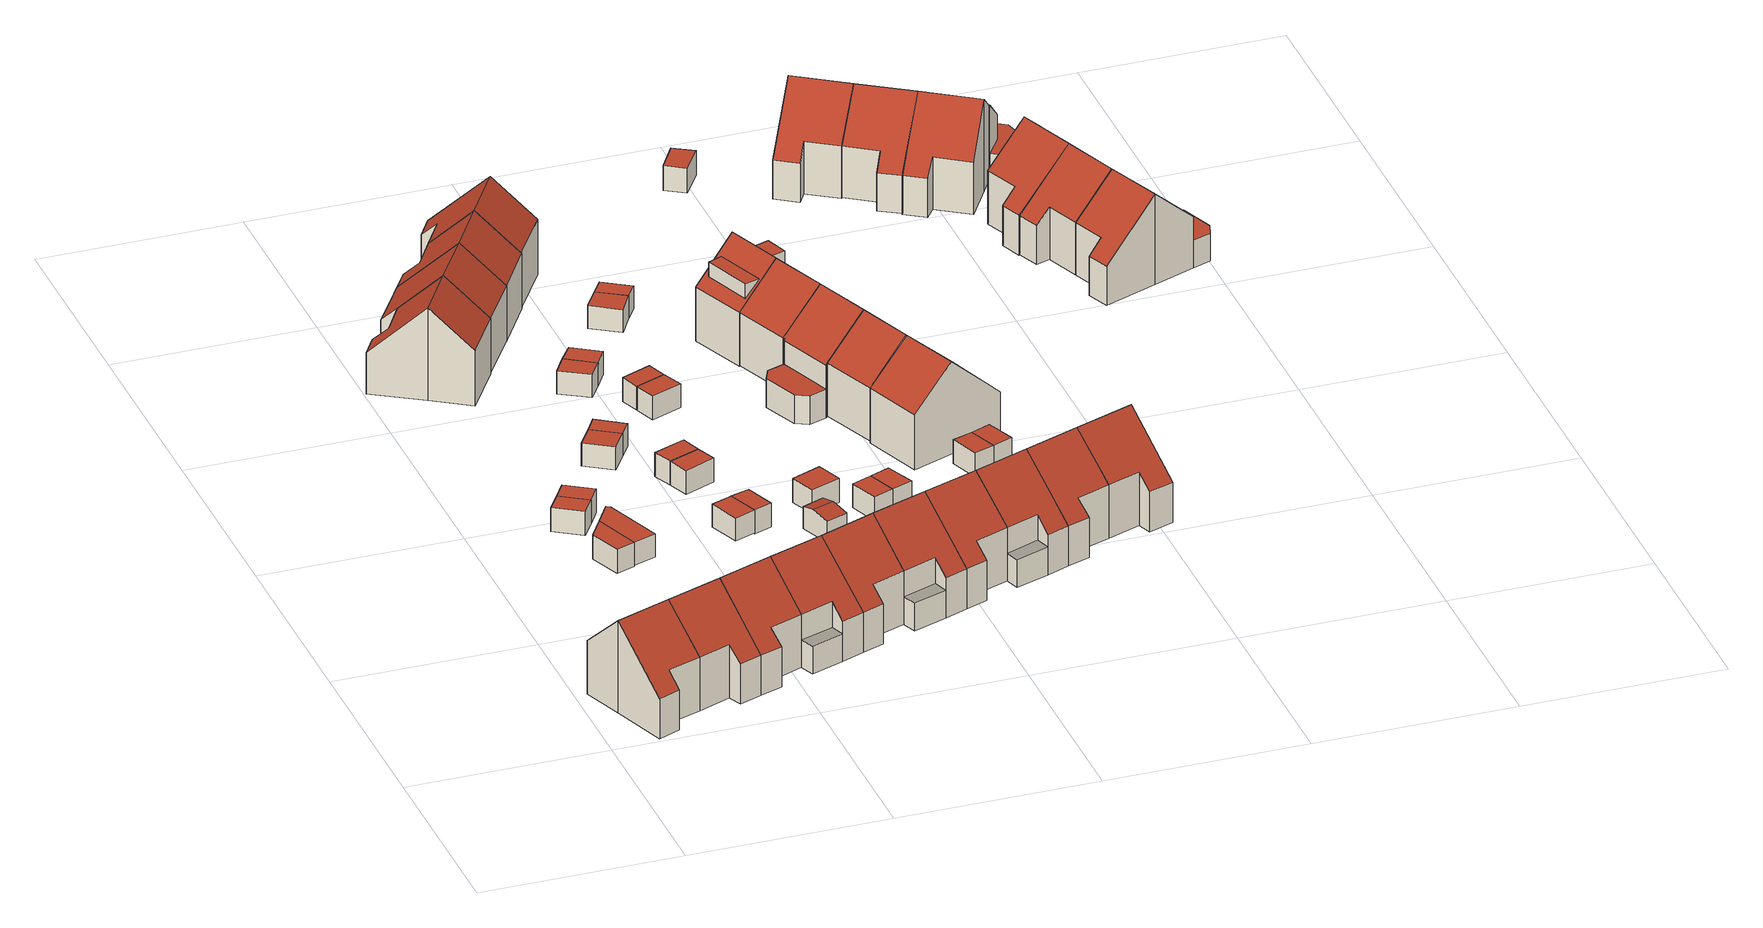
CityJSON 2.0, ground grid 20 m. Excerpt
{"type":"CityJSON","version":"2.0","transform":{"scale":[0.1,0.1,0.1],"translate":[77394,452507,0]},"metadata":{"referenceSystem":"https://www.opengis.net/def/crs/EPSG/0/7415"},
"CityObjects":{
"building1":{"type":"Building","attributes":{"Volume":413.78,"Dakoppervlakte":75.88,"Muuroppervlakte":211.27,"Vloeroppervlakte":55.66,"hoogte_Z_max_in_m_NAP":9.88,"GEB_DOEL":"woonfunctie","dateOfConstruction":"1986-01-01","measuredHeight":9.65},"geometry":[{"type":"Solid","lod":"2","boundaries":[[[[0,1,2,3,4,5,6,7]],[[8,9,10,11,12,13]],[[12,11,14,15]],[[6,5,13,12]],[[5,4,8,13]],[[9,8,4,3]],[[10,9,3,2]],[[11,10,2,1,0,14]],[[0,7,15,14]],[[15,7,6,12]]]],"semantics":{"surfaces":[{"type":"GroundSurface"},{"type":"RoofSurface"},{"type":"WallSurface"}],"values":[[0,1,1,2,2,2,2,2,2,2]]}}]},
"building2":{"type":"Building","attributes":{"Volume":420.7,"Dakoppervlakte":76.85,"Muuroppervlakte":212.93,"Vloeroppervlakte":56.37,"hoogte_Z_max_in_m_NAP":9.88,"GEB_DOEL":"woonfunctie","dateOfConstruction":"1986-01-01","measuredHeight":9.68},"geometry":[{"type":"Solid","lod":"2","boundaries":[[[[1,0,16,17,18,19,20,2]],[[21,22,11,10,23,24]],[[11,22,25,14]],[[17,16,25,22]],[[0,14,25,16]],[[1,2,10,11,14,0]],[[23,10,2,20]],[[20,19,24,23]],[[21,24,19,18]],[[21,18,17,22]]]],"semantics":{"surfaces":[{"type":"GroundSurface"},{"type":"RoofSurface"},{"type":"WallSurface"}],"values":[[0,1,1,2,2,2,2,2,2,2]]}}]},
"building3":{"type":"Building","attributes":{"Volume":467.97,"Dakoppervlakte":93.02,"Muuroppervlakte":226.87,"Vloeroppervlakte":72.14,"hoogte_Z_max_in_m_NAP":9.88,"GEB_DOEL":"woonfunctie","dateOfConstruction":"1986-01-01","measuredHeight":9.66},"geometry":[{"type":"Solid","lod":"2","boundaries":[[[[26,18,17,16,27,28,29,30,31,32,33,34,35,36]],[[22,21,37,38,39,40]],[[40,41,42,43,25,22]],[[44,45,46,47]],[[48,49,50,51]],[[41,40,34,33,44]],[[43,42,47,28,27]],[[25,43,27,16]],[[25,16,17,18,21,22]],[[26,36,38,37]],[[39,38,36,35]],[[39,35,34,40]],[[47,46,48,29,28]],[[33,32,49,45,44]],[[49,32,31,50]],[[31,30,51,50]],[[51,30,29,48]],[[48,46,45,49]],[[42,41,44,47]],[[37,21,18,26]]]],"semantics":{"surfaces":[{"type":"GroundSurface"},{"type":"RoofSurface"},{"type":"WallSurface"}],"values":[[0,1,1,1,1,2,2,2,2,2,2,2,2,2,2,2,2,2,2,2]]}}]},
"building4":{"type":"Building","attributes":{"Volume":21.63,"Dakoppervlakte":8.61,"Muuroppervlakte":32.82,"Vloeroppervlakte":8.61,"hoogte_Z_max_in_m_NAP":2.75,"GEB_DOEL":"onbekend","dateOfConstruction":"1986-01-01","measuredHeight":2.51},"geometry":[{"type":"Solid","lod":"2","boundaries":[[[[52,53,54,55]],[[56,57,58,59]],[[52,55,57,56]],[[55,54,58,57]],[[53,59,58,54]],[[59,53,52,56]]]],"semantics":{"surfaces":[{"type":"GroundSurface"},{"type":"RoofSurface"},{"type":"WallSurface"}],"values":[[0,1,2,2,2,2]]}}]},
"building5":{"type":"Building","attributes":{"Volume":17.6,"Dakoppervlakte":6.97,"Muuroppervlakte":27.11,"Vloeroppervlakte":6.97,"hoogte_Z_max_in_m_NAP":2.83,"GEB_DOEL":"onbekend","dateOfConstruction":"1986-01-01","measuredHeight":2.52},"geometry":[{"type":"Solid","lod":"2","boundaries":[[[[60,61,62,63]],[[64,65,66,67]],[[60,63,65,64]],[[63,62,66,65]],[[61,67,66,62]],[[61,60,64,67]]]],"semantics":{"surfaces":[{"type":"GroundSurface"},{"type":"RoofSurface"},{"type":"WallSurface"}],"values":[[0,1,2,2,2,2]]}}]},
"building6":{"type":"Building","attributes":{"Volume":16.48,"Dakoppervlakte":6.5,"Muuroppervlakte":26.44,"Vloeroppervlakte":6.5,"hoogte_Z_max_in_m_NAP":2.83,"GEB_DOEL":"onbekend","dateOfConstruction":"1986-01-01","measuredHeight":2.53},"geometry":[{"type":"Solid","lod":"2","boundaries":[[[[60,68,69,61]],[[67,70,71,64]],[[60,61,67,64]],[[61,69,70,67]],[[68,71,70,69]],[[68,60,64,71]]]],"semantics":{"surfaces":[{"type":"GroundSurface"},{"type":"RoofSurface"},{"type":"WallSurface"}],"values":[[0,1,2,2,2,2]]}}]},
"building7":{"type":"Building","attributes":{"Volume":34.98,"Dakoppervlakte":14.12,"Muuroppervlakte":41.63,"Vloeroppervlakte":14.12,"hoogte_Z_max_in_m_NAP":2.75,"GEB_DOEL":"onbekend","dateOfConstruction":"1986-01-01","measuredHeight":2.48},"geometry":[{"type":"Solid","lod":"2","boundaries":[[[[72,73,74,75,76]],[[56,59,77,78,79]],[[73,72,59,56]],[[72,76,77,59]],[[76,75,78,77]],[[74,79,78,75]],[[74,73,56,79]]]],"semantics":{"surfaces":[{"type":"GroundSurface"},{"type":"RoofSurface"},{"type":"WallSurface"}],"values":[[0,1,2,2,2,2,2]]}}]},
"building8":{"type":"Building","attributes":{"Volume":413.23,"Dakoppervlakte":74.46,"Muuroppervlakte":212.82,"Vloeroppervlakte":55.07,"hoogte_Z_max_in_m_NAP":9.89,"GEB_DOEL":"woonfunctie","dateOfConstruction":"1986-01-01","measuredHeight":9.65},"geometry":[{"type":"Solid","lod":"2","boundaries":[[[[80,81,82,83,84,85,86,87]],[[88,89,90,91,92,93]],[[94,88,93,95]],[[82,81,95,93]],[[81,80,94,95]],[[94,80,87,86,89,88]],[[86,85,90,89]],[[85,84,91,90]],[[91,84,83,92]],[[93,92,83,82]]]],"semantics":{"surfaces":[{"type":"GroundSurface"},{"type":"RoofSurface"},{"type":"WallSurface"}],"values":[[0,1,1,2,2,2,2,2,2,2]]}}]},
"building9":{"type":"Building","attributes":{"Volume":491.09,"Dakoppervlakte":93.92,"Muuroppervlakte":229.45,"Vloeroppervlakte":78.36,"hoogte_Z_max_in_m_NAP":9.88,"GEB_DOEL":"woonfunctie","dateOfConstruction":"1986-01-01","measuredHeight":9.72},"geometry":[{"type":"Solid","lod":"2","boundaries":[[[[96,35,34,33,32,31,97,98,99,100,101,102]],[[103,104,105,106]],[[39,107,108,109,110,40]],[[40,110,111,41]],[[112,45,44,113]],[[114,50,49,115]],[[35,106,39,40,34]],[[101,109,108,104,102]],[[113,111,110,109,101,100,99]],[[96,103,106,35]],[[103,96,102,104]],[[39,106,105,107]],[[104,108,107,105]],[[99,98,115,112,113]],[[32,33,44,45,49]],[[97,114,115,98]],[[114,97,31,50]],[[50,31,32,49]],[[112,115,49,45]],[[44,41,111,113]],[[34,40,41,44,33]]]],"semantics":{"surfaces":[{"type":"GroundSurface"},{"type":"OuterFloorSurface"},{"type":"RoofSurface"},{"type":"WallSurface"}],"values":[[0,1,2,2,2,2,3,3,3,3,3,3,3,3,3,3,3,3,3,3,3]]}}]},
"building10":{"type":"Building","attributes":{"Volume":19.85,"Dakoppervlakte":8.03,"Muuroppervlakte":28.24,"Vloeroppervlakte":8.03,"hoogte_Z_max_in_m_NAP":2.75,"GEB_DOEL":"onbekend","dateOfConstruction":"1986-01-01","measuredHeight":2.47},"geometry":[{"type":"Solid","lod":"2","boundaries":[[[[116,117,118,119]],[[120,121,122,123]],[[116,119,121,120]],[[119,118,122,121]],[[122,118,117,123]],[[117,116,120,123]]]],"semantics":{"surfaces":[{"type":"GroundSurface"},{"type":"RoofSurface"},{"type":"WallSurface"}],"values":[[0,1,2,2,2,2]]}}]},
"building11":{"type":"Building","attributes":{"Volume":441.68,"Dakoppervlakte":82.49,"Muuroppervlakte":207.13,"Vloeroppervlakte":60.98,"hoogte_Z_max_in_m_NAP":9.89,"GEB_DOEL":"woonfunctie","dateOfConstruction":"1986-01-01","measuredHeight":9.61},"geometry":[{"type":"Solid","lod":"2","boundaries":[[[[124,125,126,127,128,129,130,131]],[[132,133,88,94]],[[133,134,135,136,89,88]],[[130,129,134,133]],[[134,129,128,127,136,135]],[[125,124,94,88,89,126]],[[124,131,132,94]],[[133,132,131,130]],[[89,136,127,126]]]],"semantics":{"surfaces":[{"type":"GroundSurface"},{"type":"RoofSurface"},{"type":"WallSurface"}],"values":[[0,1,1,2,2,2,2,2,2]]}}]},
"building12":{"type":"Building","attributes":{"Volume":429.21,"Dakoppervlakte":78.31,"Muuroppervlakte":232.28,"Vloeroppervlakte":57.57,"hoogte_Z_max_in_m_NAP":9.88,"GEB_DOEL":"woonfunctie","dateOfConstruction":"1986-01-01","measuredHeight":9.7},"geometry":[{"type":"Solid","lod":"2","boundaries":[[[[137,138,139,140,141,142,143,144,145,101,100,99,98,97]],[[110,109,146,147,148,149]],[[110,149,150,151,152,111]],[[153,154,112,113]],[[114,115,155,156]],[[142,141,150,149]],[[141,140,151,150]],[[152,151,140,139,153]],[[101,109,110,111,113,99,100]],[[146,145,144,147]],[[148,147,144,143]],[[148,143,142,149]],[[154,153,139,138,155]],[[113,112,115,98,99]],[[156,137,97,114]],[[98,115,114,97]],[[138,137,156,155]],[[154,155,115,112]],[[153,113,111,152]],[[101,145,146,109]]]],"semantics":{"surfaces":[{"type":"GroundSurface"},{"type":"RoofSurface"},{"type":"WallSurface"}],"values":[[0,1,1,1,1,2,2,2,2,2,2,2,2,2,2,2,2,2,2,2]]}}]},
"building13":{"type":"Building","attributes":{"Volume":14.31,"Dakoppervlakte":5.78,"Muuroppervlakte":24.79,"Vloeroppervlakte":5.78,"hoogte_Z_max_in_m_NAP":2.75,"GEB_DOEL":"onbekend","dateOfConstruction":"1986-01-01","measuredHeight":2.47},"geometry":[{"type":"Solid","lod":"2","boundaries":[[[[116,157,158,117]],[[120,123,159,160]],[[116,117,123,120]],[[117,158,159,123]],[[159,158,157,160]],[[157,116,120,160]]]],"semantics":{"surfaces":[{"type":"GroundSurface"},{"type":"RoofSurface"},{"type":"WallSurface"}],"values":[[0,1,2,2,2,2]]}}]},
"building14":{"type":"Building","attributes":{"Volume":18.39,"Dakoppervlakte":7.37,"Muuroppervlakte":27.63,"Vloeroppervlakte":7.37,"hoogte_Z_max_in_m_NAP":2.75,"GEB_DOEL":"onbekend","dateOfConstruction":"1986-01-01","measuredHeight":2.5},"geometry":[{"type":"Solid","lod":"2","boundaries":[[[[161,162,163,164,165]],[[166,167,168,169,170]],[[168,167,166,164,163,162]],[[162,161,169,168]],[[165,170,169,161]],[[165,164,166,170]]]],"semantics":{"surfaces":[{"type":"GroundSurface"},{"type":"RoofSurface"},{"type":"WallSurface"}],"values":[[0,1,2,2,2,2]]}}]},
"building15":{"type":"Building","attributes":{"Volume":17.69,"Dakoppervlakte":7.07,"Muuroppervlakte":27.38,"Vloeroppervlakte":7.07,"hoogte_Z_max_in_m_NAP":2.75,"GEB_DOEL":"onbekend","dateOfConstruction":"1986-01-01","measuredHeight":2.5},"geometry":[{"type":"Solid","lod":"2","boundaries":[[[[171,172,173,174]],[[175,176,177,178]],[[173,172,178,177]],[[171,175,178,172]],[[174,176,175,171]],[[174,173,177,176]]]],"semantics":{"surfaces":[{"type":"GroundSurface"},{"type":"RoofSurface"},{"type":"WallSurface"}],"values":[[0,1,2,2,2,2]]}}]},
"building16":{"type":"Building","attributes":{"Volume":19.22,"Dakoppervlakte":7.44,"Muuroppervlakte":28.83,"Vloeroppervlakte":7.44,"hoogte_Z_max_in_m_NAP":2.75,"GEB_DOEL":"onbekend","dateOfConstruction":"1986-01-01","measuredHeight":2.58},"geometry":[{"type":"Solid","lod":"2","boundaries":[[[[173,172,179,180]],[[177,181,182,178]],[[173,180,181,177]],[[180,179,182,181]],[[172,178,182,179]],[[172,173,177,178]]]],"semantics":{"surfaces":[{"type":"GroundSurface"},{"type":"RoofSurface"},{"type":"WallSurface"}],"values":[[0,1,2,2,2,2]]}}]},
"building17":{"type":"Building","attributes":{"Volume":16.32,"Dakoppervlakte":6.47,"Muuroppervlakte":26.5,"Vloeroppervlakte":6.47,"hoogte_Z_max_in_m_NAP":2.75,"GEB_DOEL":"onbekend","dateOfConstruction":"1986-01-01","measuredHeight":2.52},"geometry":[{"type":"Solid","lod":"2","boundaries":[[[[183,184,185,186]],[[166,170,187,188]],[[166,183,186,170]],[[186,185,187,170]],[[184,188,187,185]],[[183,166,188,184]]]],"semantics":{"surfaces":[{"type":"GroundSurface"},{"type":"RoofSurface"},{"type":"WallSurface"}],"values":[[0,1,2,2,2,2]]}}]},
"building18":{"type":"Building","attributes":{"Volume":418.13,"Dakoppervlakte":75.11,"Muuroppervlakte":214.02,"Vloeroppervlakte":55.56,"hoogte_Z_max_in_m_NAP":9.89,"GEB_DOEL":"woonfunctie","dateOfConstruction":"1986-01-01","measuredHeight":9.67},"geometry":[{"type":"Solid","lod":"2","boundaries":[[[[189,190,191,192,193,194,195,196,197]],[[198,199,200,201,134,133]],[[202,198,133,132,203]],[[197,196,132,133]],[[202,203,132,196,195,194]],[[202,194,193,192,199,198]],[[192,191,200,199]],[[190,201,200,191]],[[190,189,134,201]],[[133,134,189,197]]]],"semantics":{"surfaces":[{"type":"GroundSurface"},{"type":"RoofSurface"},{"type":"WallSurface"}],"values":[[0,1,1,2,2,2,2,2,2,2]]}}]},
"building19":{"type":"Building","attributes":{"Volume":17.41,"Dakoppervlakte":7.08,"Muuroppervlakte":26.69,"Vloeroppervlakte":7.08,"hoogte_Z_max_in_m_NAP":2.75,"GEB_DOEL":"onbekend","dateOfConstruction":"1986-01-01","measuredHeight":2.46},"geometry":[{"type":"Solid","lod":"2","boundaries":[[[[204,205,206,207,208]],[[209,210,211,212,213]],[[206,205,209,213]],[[205,204,210,209]],[[210,204,208,207,212,211]],[[207,206,213,212]]]],"semantics":{"surfaces":[{"type":"GroundSurface"},{"type":"RoofSurface"},{"type":"WallSurface"}],"values":[[0,1,2,2,2,2]]}}]},
"building20":{"type":"Building","attributes":{"Volume":16.7,"Dakoppervlakte":6.83,"Muuroppervlakte":26.12,"Vloeroppervlakte":6.83,"hoogte_Z_max_in_m_NAP":2.75,"GEB_DOEL":"onbekend","dateOfConstruction":"1986-01-01","measuredHeight":2.44},"geometry":[{"type":"Solid","lod":"2","boundaries":[[[[206,214,215,207]],[[212,216,217,213]],[[206,207,212,213]],[[216,212,207,215]],[[214,217,216,215]],[[214,206,213,217]]]],"semantics":{"surfaces":[{"type":"GroundSurface"},{"type":"RoofSurface"},{"type":"WallSurface"}],"values":[[0,1,2,2,2,2]]}}]},
"building21":{"type":"Building","attributes":{"Volume":441.03,"Dakoppervlakte":77.74,"Muuroppervlakte":213.2,"Vloeroppervlakte":62.5,"hoogte_Z_max_in_m_NAP":9.88,"GEB_DOEL":"woonfunctie","dateOfConstruction":"1986-01-01","measuredHeight":9.66},"geometry":[{"type":"Solid","lod":"2","boundaries":[[[[218,143,142,141,219,220,221,222]],[[148,223,224,225,226,149]],[[149,226,227,150]],[[228,229,230,231]],[[148,149,142,143,230]],[[222,221,225,224,228]],[[227,226,225,221,220,219]],[[219,141,150,227]],[[150,141,142,149]],[[143,218,231,230]],[[228,231,218,222]],[[229,223,148,230]],[[228,224,223,229]]]],"semantics":{"surfaces":[{"type":"GroundSurface"},{"type":"RoofSurface"},{"type":"OuterFloorSurface"},{"type":"WallSurface"}],"values":[[0,1,1,2,3,3,3,3,3,3,3,3,3]]}}]},
"building22":{"type":"Building","attributes":{"Volume":19.03,"Dakoppervlakte":8.09,"Muuroppervlakte":26.63,"Vloeroppervlakte":7.87,"hoogte_Z_max_in_m_NAP":2.92,"GEB_DOEL":"onbekend","dateOfConstruction":"1986-01-01","measuredHeight":2.62},"geometry":[{"type":"Solid","lod":"2","boundaries":[[[[232,233,234,235,236,237,238]],[[239,240,241,242,243]],[[244,245,243,242]],[[237,236,245,244]],[[241,240,239,234,233,232]],[[241,232,238,242]],[[243,245,236,235,234,239]],[[238,237,244,242]]]],"semantics":{"surfaces":[{"type":"GroundSurface"},{"type":"RoofSurface"},{"type":"WallSurface"}],"values":[[0,1,1,2,2,2,2,2]]}}]},
"building23":{"type":"Building","attributes":{"Volume":17.03,"Dakoppervlakte":6.64,"Muuroppervlakte":27.14,"Vloeroppervlakte":6.64,"hoogte_Z_max_in_m_NAP":2.75,"GEB_DOEL":"onbekend","dateOfConstruction":"1986-01-01","measuredHeight":2.56},"geometry":[{"type":"Solid","lod":"2","boundaries":[[[[246,247,248,249]],[[250,251,252,253]],[[246,253,252,247]],[[253,246,249,250]],[[250,249,248,251]],[[248,247,252,251]]]],"semantics":{"surfaces":[{"type":"GroundSurface"},{"type":"RoofSurface"},{"type":"WallSurface"}],"values":[[0,1,2,2,2,2]]}}]},
"building24":{"type":"Building","attributes":{"Volume":18.94,"Dakoppervlakte":7.44,"Muuroppervlakte":28.25,"Vloeroppervlakte":7.44,"hoogte_Z_max_in_m_NAP":2.75,"GEB_DOEL":"onbekend","dateOfConstruction":"1986-01-01","measuredHeight":2.55},"geometry":[{"type":"Solid","lod":"2","boundaries":[[[[254,255,247,246]],[[256,253,252,257]],[[247,255,257,252]],[[255,254,256,257]],[[256,254,246,253]],[[246,247,252,253]]]],"semantics":{"surfaces":[{"type":"GroundSurface"},{"type":"RoofSurface"},{"type":"WallSurface"}],"values":[[0,1,2,2,2,2]]}}]},
"building25":{"type":"Building","attributes":{"Volume":436.83,"Dakoppervlakte":78.7,"Muuroppervlakte":216.27,"Vloeroppervlakte":58.2,"hoogte_Z_max_in_m_NAP":9.89,"GEB_DOEL":"woonfunctie","dateOfConstruction":"1986-01-01","measuredHeight":9.66},"geometry":[{"type":"Solid","lod":"2","boundaries":[[[[193,192,258,259,260,261,262,263,194]],[[264,265,198,202,266]],[[267,199,198,265,268,269]],[[260,268,265,261]],[[260,259,269,268]],[[269,259,258,267]],[[258,192,199,267]],[[193,194,202,198,199,192]],[[262,264,266,202,194,263]],[[265,264,262,261]]]],"semantics":{"surfaces":[{"type":"GroundSurface"},{"type":"RoofSurface"},{"type":"WallSurface"}],"values":[[0,1,1,2,2,2,2,2,2,2]]}}]},
"building26":{"type":"Building","attributes":{"Volume":22.09,"Dakoppervlakte":8.85,"Muuroppervlakte":29.8,"Vloeroppervlakte":8.85,"hoogte_Z_max_in_m_NAP":2.75,"GEB_DOEL":"onbekend","dateOfConstruction":"1986-01-01","measuredHeight":2.5},"geometry":[{"type":"Solid","lod":"2","boundaries":[[[[270,271,272,273]],[[274,275,276,277]],[[275,274,273,272]],[[272,271,276,275]],[[277,276,271,270]],[[270,273,274,277]]]],"semantics":{"surfaces":[{"type":"GroundSurface"},{"type":"RoofSurface"},{"type":"WallSurface"}],"values":[[0,1,2,2,2,2]]}}]},
"building27":{"type":"Building","attributes":{"Volume":468.9,"Dakoppervlakte":93.84,"Muuroppervlakte":228.55,"Vloeroppervlakte":73.22,"hoogte_Z_max_in_m_NAP":9.88,"GEB_DOEL":"woonfunctie","dateOfConstruction":"1986-01-01","measuredHeight":9.65},"geometry":[{"type":"Solid","lod":"2","boundaries":[[[[278,279,280,281,282,283,221,220,219,284,285]],[[226,225,286,287,288,289]],[[290,227,226,289,291]],[[292,293,294,295]],[[291,289,280,279,294]],[[286,225,221,283]],[[286,283,282,287]],[[287,282,281,288]],[[288,281,280,289]],[[284,293,292,285]],[[294,279,278,295]],[[292,295,278,285]],[[294,293,290,291]],[[225,226,227,290,293,284,219,220,221]]]],"semantics":{"surfaces":[{"type":"GroundSurface"},{"type":"RoofSurface"},{"type":"WallSurface"}],"values":[[0,1,1,1,2,2,2,2,2,2,2,2,2,2]]}}]},
"building28":{"type":"Building","attributes":{"Volume":17.1,"Dakoppervlakte":6.69,"Muuroppervlakte":26.94,"Vloeroppervlakte":6.69,"hoogte_Z_max_in_m_NAP":2.75,"GEB_DOEL":"onbekend","dateOfConstruction":"1986-01-01","measuredHeight":2.56},"geometry":[{"type":"Solid","lod":"2","boundaries":[[[[296,297,298,299]],[[300,301,302,303]],[[297,302,301,298]],[[297,296,303,302]],[[299,300,303,296]],[[298,301,300,299]]]],"semantics":{"surfaces":[{"type":"GroundSurface"},{"type":"RoofSurface"},{"type":"WallSurface"}],"values":[[0,1,2,2,2,2]]}}]},
"building29":{"type":"Building","attributes":{"Volume":20.35,"Dakoppervlakte":8.19,"Muuroppervlakte":28.64,"Vloeroppervlakte":8.19,"hoogte_Z_max_in_m_NAP":2.75,"GEB_DOEL":"onbekend","dateOfConstruction":"1986-01-01","measuredHeight":2.49},"geometry":[{"type":"Solid","lod":"2","boundaries":[[[[304,305,306,307]],[[308,309,310,311]],[[306,305,309,308]],[[305,304,310,309]],[[310,304,307,311]],[[307,306,308,311]]]],"semantics":{"surfaces":[{"type":"GroundSurface"},{"type":"RoofSurface"},{"type":"WallSurface"}],"values":[[0,1,2,2,2,2]]}}]},
"building30":{"type":"Building","attributes":{"Volume":14.08,"Dakoppervlakte":5.66,"Muuroppervlakte":24.76,"Vloeroppervlakte":5.66,"hoogte_Z_max_in_m_NAP":2.75,"GEB_DOEL":"onbekend","dateOfConstruction":"1986-01-01","measuredHeight":2.49},"geometry":[{"type":"Solid","lod":"2","boundaries":[[[[306,312,313,307]],[[308,311,314,315]],[[307,311,308,306]],[[307,313,314,311]],[[312,315,314,313]],[[312,306,308,315]]]],"semantics":{"surfaces":[{"type":"GroundSurface"},{"type":"RoofSurface"},{"type":"WallSurface"}],"values":[[0,1,2,2,2,2]]}}]},
"building31":{"type":"Building","attributes":{"Volume":17.28,"Dakoppervlakte":6.8,"Muuroppervlakte":26.95,"Vloeroppervlakte":6.8,"hoogte_Z_max_in_m_NAP":2.75,"GEB_DOEL":"onbekend","dateOfConstruction":"1986-01-01","measuredHeight":2.54},"geometry":[{"type":"Solid","lod":"2","boundaries":[[[[316,299,298,317]],[[318,319,301,300]],[[298,299,300,301]],[[299,316,318,300]],[[317,319,318,316]],[[298,301,319,317]]]],"semantics":{"surfaces":[{"type":"GroundSurface"},{"type":"RoofSurface"},{"type":"WallSurface"}],"values":[[0,1,2,2,2,2]]}}]},
"building32":{"type":"Building","attributes":{"Volume":491.64,"Dakoppervlakte":94.78,"Muuroppervlakte":230.63,"Vloeroppervlakte":79.52,"hoogte_Z_max_in_m_NAP":9.88,"GEB_DOEL":"woonfunctie","dateOfConstruction":"1986-01-01","measuredHeight":9.68},"geometry":[{"type":"Solid","lod":"2","boundaries":[[[[320,321,322,281,280,279,278,323,324,325,326]],[[327,328,329,330]],[[288,331,332,333,334,289]],[[291,289,334,335,336]],[[337,338,295,294]],[[281,327,288,289,280]],[[321,320,333,332,329]],[[325,324,337,336,335]],[[280,289,291,294,279]],[[281,322,328,327]],[[322,321,329,328]],[[288,327,330,331]],[[329,332,331,330]],[[278,279,294,295]],[[337,324,323,338]],[[295,338,323,278]],[[337,294,291,336]],[[335,334,333,320,326,325]]]],"semantics":{"surfaces":[{"type":"GroundSurface"},{"type":"OuterFloorSurface"},{"type":"RoofSurface"},{"type":"WallSurface"}],"values":[[0,1,2,2,2,3,3,3,3,3,3,3,3,3,3,3,3,3]]}}]},
"building33":{"type":"Building","attributes":{"Volume":470.81,"Dakoppervlakte":93.94,"Muuroppervlakte":225.09,"Vloeroppervlakte":73.3,"hoogte_Z_max_in_m_NAP":9.8,"GEB_DOEL":"woonfunctie","dateOfConstruction":"1986-01-01","measuredHeight":9.57},"geometry":[{"type":"Solid","lod":"2","boundaries":[[[[339,340,341,342,343,344,345,346,347,348,349,350,351,352,353]],[[354,355,356,357,358,359,360]],[[361,362,363,364,354,360]],[[365,366,367,368,369,370]],[[346,345,355,354]],[[355,345,344,356]],[[357,356,344,343,367]],[[359,352,351,350,361,360]],[[361,350,349,362]],[[362,349,348,363]],[[363,348,347,364]],[[346,354,364,347]],[[342,368,367,343]],[[342,341,369,368]],[[341,340,370,369]],[[365,370,340,339]],[[365,339,353,366]],[[357,367,366,358]],[[353,352,359,358,366]]]],"semantics":{"surfaces":[{"type":"GroundSurface"},{"type":"RoofSurface"},{"type":"WallSurface"}],"values":[[0,1,1,1,2,2,2,2,2,2,2,2,2,2,2,2,2,2,2]]}}]},
"building34":{"type":"Building","attributes":{"Volume":420.84,"Dakoppervlakte":77.08,"Muuroppervlakte":211.58,"Vloeroppervlakte":56.7,"hoogte_Z_max_in_m_NAP":9.8,"GEB_DOEL":"woonfunctie","dateOfConstruction":"1986-01-01","measuredHeight":9.61},"geometry":[{"type":"Solid","lod":"2","boundaries":[[[[371,372,347,346,345,373,374,375]],[[354,376,377,355]],[[378,376,354,364,379,380]],[[374,373,377,376]],[[377,373,345,355]],[[346,347,364,354,355,345]],[[379,364,347,372]],[[372,371,380,379]],[[371,375,378,380]],[[374,376,378,375]]]],"semantics":{"surfaces":[{"type":"GroundSurface"},{"type":"RoofSurface"},{"type":"WallSurface"}],"values":[[0,1,1,2,2,2,2,2,2,2]]}}]},
"building35":{"type":"Building","attributes":{"Volume":430.6,"Dakoppervlakte":60.74,"Muuroppervlakte":213.71,"Vloeroppervlakte":56.38,"hoogte_Z_max_in_m_NAP":9.8,"GEB_DOEL":"woonfunctie","dateOfConstruction":"1986-01-01","measuredHeight":9.66},"children":["building35-1","building35-2"],"geometry":[{"type":"Solid","lod":"2","boundaries":[[[[381,382,383,384,385,386,387,388]],[[389,377,376,390],[391,392,393,394]],[[378,395,396,397,390,376],[398,399,400,401]],[[395,378,385,384]],[[396,395,384,383]],[[389,388,387,377]],[[390,397,382,381]],[[397,396,383,382]],[[377,387,386,385,378,376]],[[381,388,389,390]],[[402,393,392,403]],[[403,391,394,402]],[[402,394,393]],[[392,391,403]],[[404,398,401,405]],[[405,401,400]],[[404,405,400,399]],[[399,398,404]]]],"semantics":{"surfaces":[{"type":"GroundSurface"},{"type":"RoofSurface"},{"type":"WallSurface"}],"values":[[0,1,1,2,2,2,2,2,2,2,1,2,2,2,1,2,2,2]]}}]},
"building35-1":{"type":"BuildingInstallation","attributes":{"relationToConstruction":"outside"},"parents":["building35"],"geometry":[{"type":"MultiSurface","lod":"2","boundaries":[[[402,393,392,403]],[[403,391,394,402]],[[402,394,393]],[[392,391,403]]],"semantics":{"surfaces":[{"type":"RoofSurface"},{"type":"WallSurface"}],"values":[0,1,1,1]}}]},
"building35-2":{"type":"BuildingInstallation","attributes":{"relationToConstruction":"outside"},"parents":["building35"],"geometry":[{"type":"MultiSurface","lod":"2","boundaries":[[[404,398,401,405]],[[405,401,400]],[[404,405,400,399]],[[399,398,404]]],"semantics":{"surfaces":[{"type":"RoofSurface"},{"type":"WallSurface"}],"values":[0,1,1,1]}}]},
"building36":{"type":"Building","attributes":{"Volume":416.49,"Dakoppervlakte":75.96,"Muuroppervlakte":212.14,"Vloeroppervlakte":55.72,"hoogte_Z_max_in_m_NAP":9.88,"GEB_DOEL":"woonfunctie","dateOfConstruction":"1986-01-01","measuredHeight":9.67},"geometry":[{"type":"Solid","lod":"2","boundaries":[[[[406,320,326,325,407,408,409,410]],[[411,412,335,334]],[[334,333,413,414,415,411]],[[326,320,333,334]],[[413,333,320,406]],[[406,410,414,413]],[[415,414,410,409]],[[408,407,412,411,415,409]],[[407,325,335,412]],[[335,325,326,334]]]],"semantics":{"surfaces":[{"type":"GroundSurface"},{"type":"RoofSurface"},{"type":"WallSurface"}],"values":[[0,1,1,2,2,2,2,2,2,2]]}}]},
"building37":{"type":"Building","attributes":{"Volume":404.79,"Dakoppervlakte":74.97,"Muuroppervlakte":207.12,"Vloeroppervlakte":55.15,"hoogte_Z_max_in_m_NAP":9.8,"GEB_DOEL":"woonfunctie","dateOfConstruction":"1986-01-01","measuredHeight":9.52},"geometry":[{"type":"Solid","lod":"2","boundaries":[[[[416,417,418,419,420,421,422,423]],[[424,361,360,425,426,427]],[[359,428,425,360]],[[418,417,426,425]],[[427,426,417,416]],[[423,424,427,416]],[[423,422,361,424]],[[361,422,421,420,359,360]],[[428,359,420,419]],[[425,428,419,418]]]],"semantics":{"surfaces":[{"type":"GroundSurface"},{"type":"RoofSurface"},{"type":"WallSurface"}],"values":[[0,1,1,2,2,2,2,2,2,2]]}}]},
"building38":{"type":"Building","attributes":{"Volume":16.7,"Dakoppervlakte":6.57,"Muuroppervlakte":26.54,"Vloeroppervlakte":6.57,"hoogte_Z_max_in_m_NAP":2.75,"GEB_DOEL":"onbekend","dateOfConstruction":"1986-01-01","measuredHeight":2.54},"geometry":[{"type":"Solid","lod":"2","boundaries":[[[[429,430,431,432]],[[433,434,435,436]],[[432,433,436,429]],[[433,432,431,434]],[[430,435,434,431]],[[429,436,435,430]]]],"semantics":{"surfaces":[{"type":"GroundSurface"},{"type":"RoofSurface"},{"type":"WallSurface"}],"values":[[0,1,2,2,2,2]]}}]},
"building39":{"type":"Building","attributes":{"Volume":438.03,"Dakoppervlakte":79.38,"Muuroppervlakte":215.95,"Vloeroppervlakte":58.4,"hoogte_Z_max_in_m_NAP":9.8,"GEB_DOEL":"woonfunctie","dateOfConstruction":"1986-01-01","measuredHeight":9.68},"geometry":[{"type":"Solid","lod":"2","boundaries":[[[[437,438,439,440,441,442,443,444]],[[428,445,446,425]],[[447,448,449,426,425,446]],[[442,441,428,425]],[[441,440,445,428]],[[439,438,447,446,445,440]],[[448,447,438,437]],[[449,448,437,444]],[[444,443,426,449]],[[442,425,426,443]]]],"semantics":{"surfaces":[{"type":"GroundSurface"},{"type":"RoofSurface"},{"type":"WallSurface"}],"values":[[0,1,1,2,2,2,2,2,2,2]]}}]},
"building40":{"type":"Building","attributes":{"Volume":17.08,"Dakoppervlakte":6.68,"Muuroppervlakte":26.89,"Vloeroppervlakte":6.68,"hoogte_Z_max_in_m_NAP":2.75,"GEB_DOEL":"onbekend","dateOfConstruction":"1986-01-01","measuredHeight":2.56},"geometry":[{"type":"Solid","lod":"2","boundaries":[[[[429,450,451,430]],[[435,452,453,436]],[[429,430,435,436]],[[430,451,452,435]],[[452,451,450,453]],[[429,436,453,450]]]],"semantics":{"surfaces":[{"type":"GroundSurface"},{"type":"RoofSurface"},{"type":"WallSurface"}],"values":[[0,1,2,2,2,2]]}}]},
"building41":{"type":"Building","attributes":{"Volume":439.84,"Dakoppervlakte":80.19,"Muuroppervlakte":215.63,"Vloeroppervlakte":58.82,"hoogte_Z_max_in_m_NAP":9.88,"GEB_DOEL":"woonfunctie","dateOfConstruction":"1986-01-01","measuredHeight":9.68},"geometry":[{"type":"Solid","lod":"2","boundaries":[[[[454,455,409,408,407,456,457,458]],[[459,460,412,411]],[[411,415,461,462,463,459]],[[457,456,460,459]],[[456,407,412,460]],[[412,407,408,409,415,411]],[[409,455,461,415]],[[455,454,462,461]],[[463,462,454,458]],[[463,458,457,459]]]],"semantics":{"surfaces":[{"type":"GroundSurface"},{"type":"RoofSurface"},{"type":"WallSurface"}],"values":[[0,1,1,2,2,2,2,2,2,2]]}}]},
"building42":{"type":"Building","attributes":{"Volume":18.87,"Dakoppervlakte":7.29,"Muuroppervlakte":28.36,"Vloeroppervlakte":7.29,"hoogte_Z_max_in_m_NAP":2.98,"GEB_DOEL":"onbekend","dateOfConstruction":"1986-01-01","measuredHeight":2.59},"geometry":[{"type":"Solid","lod":"2","boundaries":[[[[464,465,466,467]],[[468,469,470,471]],[[467,469,468,464]],[[467,466,470,469]],[[465,471,470,466]],[[465,464,468,471]]]],"semantics":{"surfaces":[{"type":"GroundSurface"},{"type":"RoofSurface"},{"type":"WallSurface"}],"values":[[0,1,2,2,2,2]]}}]},
"building43":{"type":"Building","attributes":{"Volume":463.49,"Dakoppervlakte":92.77,"Muuroppervlakte":222.41,"Vloeroppervlakte":72.22,"hoogte_Z_max_in_m_NAP":9.86,"GEB_DOEL":"woonfunctie","dateOfConstruction":"1986-01-01","measuredHeight":9.55},"geometry":[{"type":"Solid","lod":"2","boundaries":[[[[472,473,474,475,476,477,478,479,480,481,482,483,484,485]],[[486,487,488,489,490,491]],[[492,493,494,495,491,490]],[[496,497,498,499,500,501]],[[486,491,475,474,498]],[[483,482,488,487,497]],[[482,481,489,488]],[[478,493,492,479]],[[493,478,477,494]],[[494,477,476,495]],[[495,476,475,491]],[[484,483,497,496]],[[498,474,473,499]],[[499,473,472,500]],[[485,501,500,472]],[[484,496,501,485]],[[486,498,497,487]],[[492,490,489,481,480,479]]]],"semantics":{"surfaces":[{"type":"GroundSurface"},{"type":"RoofSurface"},{"type":"WallSurface"}],"values":[[0,1,1,1,2,2,2,2,2,2,2,2,2,2,2,2,2,2]]}}]},
"building44":{"type":"Building","attributes":{"Volume":452.46,"Dakoppervlakte":91.36,"Muuroppervlakte":219.9,"Vloeroppervlakte":71.21,"hoogte_Z_max_in_m_NAP":9.86,"GEB_DOEL":"woonfunctie","dateOfConstruction":"1986-01-01","measuredHeight":9.51},"geometry":[{"type":"Solid","lod":"2","boundaries":[[[[502,503,504,505,506,507,508,509,510,511,512,513]],[[514,515,486,491]],[[495,516,517,518,514,491]],[[519,520,521,499,498,522]],[[512,511,495,491]],[[511,510,516,495]],[[509,508,518,517]],[[522,515,514,518,508,507,506]],[[486,498,513,512,491]],[[502,513,498,499]],[[506,505,519,522]],[[505,504,520,519]],[[504,503,521,520]],[[502,499,521,503]],[[498,486,515,522]],[[510,509,517,516]]]],"semantics":{"surfaces":[{"type":"GroundSurface"},{"type":"RoofSurface"},{"type":"WallSurface"}],"values":[[0,1,1,1,2,2,2,2,2,2,2,2,2,2,2,2]]}}]},
"building45":{"type":"Building","attributes":{"Volume":508.05,"Dakoppervlakte":106.28,"Muuroppervlakte":234.98,"Vloeroppervlakte":84.96,"hoogte_Z_max_in_m_NAP":9.86,"GEB_DOEL":"woonfunctie","dateOfConstruction":"1986-01-01","measuredHeight":9.54},"geometry":[{"type":"Solid","lod":"2","boundaries":[[[[523,524,525,526,527,528,529,530,531,532,533,534,535,536]],[[518,537,538,539,540,514]],[[541,542,515,514,540,543]],[[544,545,546,519,522,547,548,549]],[[526,525,543,540]],[[525,524,548,541,543]],[[518,514,515,522,532,531,530]],[[538,537,529,528]],[[527,539,538,528]],[[526,540,539,527]],[[524,523,549,548]],[[523,536,544,549]],[[535,545,544,536]],[[546,545,535,534]],[[533,519,546,534]],[[532,522,519,533]],[[541,548,547,542]],[[522,515,542,547]],[[530,529,537,518]]]],"semantics":{"surfaces":[{"type":"GroundSurface"},{"type":"RoofSurface"},{"type":"WallSurface"}],"values":[[0,1,1,1,2,2,2,2,2,2,2,2,2,2,2,2,2,2,2]]}}]},
"building46":{"type":"Building","attributes":{"Volume":406.31,"Dakoppervlakte":75.36,"Muuroppervlakte":218.11,"Vloeroppervlakte":55.28,"hoogte_Z_max_in_m_NAP":9.84,"GEB_DOEL":"woonfunctie","dateOfConstruction":"1986-01-01","measuredHeight":9.54},"geometry":[{"type":"Solid","lod":"2","boundaries":[[[[550,551,552,553,554,555,556,557,558,559,560,561]],[[562,563,564,565,566,567]],[[568,569,562,567,570,571]],[[572,573,574,575]],[[567,552,551,570]],[[570,551,550,571]],[[563,562,569,573,558,557,556]],[[563,556,555,564]],[[565,564,555,554]],[[565,554,553,566]],[[553,552,567,566]],[[561,560,575,574]],[[575,560,559,572]],[[559,558,573,572]],[[573,569,568,574]],[[568,571,550,561,574]]]],"semantics":{"surfaces":[{"type":"GroundSurface"},{"type":"RoofSurface"},{"type":"WallSurface"}],"values":[[0,1,1,1,2,2,2,2,2,2,2,2,2,2,2,2]]}}]},
"building47":{"type":"Building","attributes":{"Volume":495.77,"Dakoppervlakte":101.98,"Muuroppervlakte":234.84,"Vloeroppervlakte":80.77,"hoogte_Z_max_in_m_NAP":9.84,"GEB_DOEL":"woonfunctie","dateOfConstruction":"1986-01-01","measuredHeight":9.6},"geometry":[{"type":"Solid","lod":"2","boundaries":[[[[576,577,578,579,580,581,582,583,584,585,586,587,588,589,590]],[[591,592,593,563,562,594]],[[595,596,597,594,562,569]],[[598,599,573,572,600,601,602,603,604]],[[581,580,591,594]],[[592,591,580,579]],[[579,578,593,592]],[[573,569,562,563,577,576,590]],[[583,582,597,596,598]],[[581,594,597,582]],[[573,590,589,572]],[[572,589,588,600]],[[602,601,600,588,587,586]],[[602,586,585,603]],[[604,603,585,584]],[[583,598,604,584]],[[569,573,599,595]],[[598,596,595,599]],[[593,578,577,563]]]],"semantics":{"surfaces":[{"type":"GroundSurface"},{"type":"RoofSurface"},{"type":"WallSurface"}],"values":[[0,1,1,1,2,2,2,2,2,2,2,2,2,2,2,2,2,2,2]]}}]},
"building48":{"type":"Building","attributes":{"Volume":457.54,"Dakoppervlakte":92.17,"Muuroppervlakte":222.34,"Vloeroppervlakte":71.79,"hoogte_Z_max_in_m_NAP":9.84,"GEB_DOEL":"woonfunctie","dateOfConstruction":"1986-01-01","measuredHeight":9.57},"geometry":[{"type":"Solid","lod":"2","boundaries":[[[[605,606,607,608,609,610,611,612,613,614,553,552,551]],[[566,615,616,617,618,567]],[[618,619,620,570,567]],[[621,622,623,624,625,626]],[[618,611,610,626,619]],[[605,551,570,620,625]],[[553,614,615,566]],[[614,613,616,615]],[[616,613,612,617]],[[611,618,617,612]],[[605,625,624,606]],[[626,610,609,621]],[[621,609,608,622]],[[622,608,607,623]],[[624,623,607,606]],[[619,626,625,620]],[[566,567,570,551,552,553]]]],"semantics":{"surfaces":[{"type":"GroundSurface"},{"type":"RoofSurface"},{"type":"WallSurface"}],"values":[[0,1,1,1,2,2,2,2,2,2,2,2,2,2,2,2,2]]}}]}
},
"vertices":[
[67,121,2],[82,79,2],[98,38,2],[64,26,2],[69,12,2],[47,3,2],[27,59,2],[12,100,2],[69,12,44],[64,26,58],[98,38,58],[82,79,99],[27,59,99],[47,3,44],[67,121,58],[12,100,58],
[123,141,2],[139,100,2],[159,45,2],[137,37,2],[131,51,2],[159,45,44],[139,100,99],[131,51,58],[137,37,44],[123,141,58],
[182,53,2],[124,142,2],[124,143,2],[119,157,2],[115,167,2],[169,188,2],[173,178,2],[178,163,2],[195,121,2],[210,80,2],[176,67,2],[182,53,44],[176,67,58],[210,80,58],[195,121,99],[178,163,57],[124,143,57],[124,142,58],[178,163,33],[173,178,33],[119,157,33],[124,143,33],[119,157,31],[173,178,31],[169,188,29],[115,167,29],
[111,348,2],[128,301,2],[109,294,2],[97,326,2],[111,348,27],[97,326,27],[109,294,27],[128,301,27],
[89,401,3],[116,384,3],[104,366,3],[77,383,3],[89,401,28],[77,383,28],[104,366,28],[116,384,28],
[100,418,3],[127,401,3],[127,401,28],[100,418,28],
[128,301,3],[111,348,3],[125,370,3],[129,368,3],[151,309,3],[151,309,27],[129,368,27],[125,370,27],
[120,668,2],[88,619,2],[51,642,2],[2,672,2],[15,693,2],[28,684,2],[47,715,2],[83,692,2],[83,692,99],[47,715,59],[28,684,59],[15,693,45],[2,672,45],[51,642,99],[120,668,60],[88,619,60],
[216,66,2],[225,209,2],[229,199,2],[235,184,2],[251,141,2],[272,87,2],[249,78,2],[216,66,31],[249,78,31],[244,92,31],[210,80,31],[244,92,58],[249,78,44],[272,87,44],[251,141,99],[235,184,57],[229,199,33],[235,184,33],[225,209,29],[229,199,31],
[156,505,3],[183,488,3],[169,467,3],[142,484,3],[156,505,27],[142,484,27],[169,467,27],[183,488,27],
[120,668,3],[83,692,3],[47,715,3],[34,723,3],[54,753,3],[67,773,3],[116,742,3],[153,718,3],[153,718,60],[116,742,99],[67,773,45],[54,753,45],[34,723,45],
[227,210,2],[231,199,2],[236,185,2],[237,183,2],[292,204,2],[308,163,2],[323,122,2],[289,109,2],[294,95,2],[294,95,44],[289,109,58],[323,122,58],[308,163,99],[292,204,59],[237,183,59],[236,185,57],[236,185,33],[231,199,33],[231,199,31],[227,210,29],
[166,521,3],[193,503,3],[193,503,27],[166,521,27],
[229,311,3],[217,342,3],[236,349,3],[238,350,3],[250,319,3],[238,350,27],[236,349,27],[217,342,27],[229,311,27],[250,319,27],
[231,459,2],[238,439,2],[207,427,2],[199,446,2],[231,459,27],[199,446,27],[207,427,27],[238,439,27],
[246,419,2],[215,406,2],[215,406,27],[246,419,27],
[238,350,2],[257,356,2],[268,326,2],[250,319,2],[268,326,27],[257,356,27],
[67,773,2],[80,793,2],[93,785,2],[112,815,2],[148,792,2],[185,768,2],[154,720,2],[153,718,2],[116,742,2],[148,792,99],[112,815,59],[93,785,59],[80,793,45],[185,768,60],[154,720,60],
[192,596,3],[164,613,3],[176,632,3],[204,614,3],[193,598,3],[164,613,27],[192,596,27],[193,598,27],[204,614,27],[176,632,27],
[188,649,3],[215,632,3],[215,632,27],[188,649,27],
[329,108,2],[350,225,2],[365,184,2],[386,129,2],[363,120,2],[358,135,58],[363,120,44],[386,129,44],[365,184,99],[350,225,59],[363,120,31],[358,135,31],[323,122,31],[329,108,31],
[328,290,3],[326,289,3],[306,281,3],[299,299,3],[294,312,3],[316,321,3],[321,307,3],[306,281,25],[326,289,25],[328,290,25],[321,307,29],[299,299,29],[316,321,26],[294,312,26],
[253,575,2],[223,563,2],[216,582,2],[246,594,2],[246,594,27],[216,582,27],[223,563,27],[253,575,27],
[262,554,2],[231,542,2],[262,554,27],[231,542,27],
[131,845,2],[119,854,2],[133,876,2],[182,845,2],[219,821,2],[187,772,2],[219,821,60],[182,845,99],[187,772,60],[131,845,59],[133,876,45],[119,854,45],
[301,361,2],[331,373,2],[341,347,2],[311,336,2],[311,336,27],[341,347,27],[331,373,27],[301,361,27],
[395,273,2],[405,247,2],[421,204,2],[437,164,2],[403,151,2],[408,137,2],[349,227,2],[340,253,2],[408,137,44],[403,151,58],[437,164,58],[421,204,99],[349,227,57],[405,247,57],[340,253,32],[349,227,32],[405,247,32],[395,273,32],
[360,305,2],[349,334,2],[369,342,2],[380,313,2],[380,313,27],[369,342,27],[349,334,27],[360,305,27],
[257,696,3],[229,714,3],[243,735,3],[270,718,3],[243,735,27],[229,714,27],[257,696,27],[270,718,27],
[253,750,3],[280,733,3],[280,733,27],[253,750,27],
[401,321,2],[389,350,2],[401,321,27],[389,350,27],
[498,171,2],[476,162,2],[442,150,2],[452,294,2],[461,268,2],[462,266,2],[477,225,2],[437,164,31],[442,150,31],[476,162,31],[471,177,31],[471,177,58],[476,162,44],[498,171,44],[477,225,99],[462,266,59],[461,268,57],[461,268,32],[452,294,32],
[362,487,2],[349,493,2],[335,529,2],[341,542,2],[359,548,2],[360,549,2],[359,551,2],[400,566,2],[441,582,2],[453,548,2],[467,554,2],[476,531,2],[422,510,2],[381,494,2],[380,493,2],[400,566,98],[359,551,58],[360,549,58],[359,548,57],[380,493,57],[381,494,59],[422,510,98],[476,531,44],[467,554,44],[453,548,58],[441,582,58],[362,487,32],[380,493,32],[359,548,32],[341,542,32],[335,529,32],[349,493,32],
[442,620,2],[428,615,2],[337,607,2],[378,623,2],[432,644,2],[378,623,98],[337,607,58],[432,644,44],[428,615,58],[442,620,44],
[356,680,1],[396,696,1],[410,660,1],[424,665,1],[432,644,1],[378,623,1],[337,607,1],[315,663,1],[315,663,58],[356,680,98],[327,662,67],[341,668,82],[360,619,82],[345,614,67],[424,665,44],[410,660,58],[396,696,58],[376,677,81],[391,682,67],[399,660,67],[385,655,81],[345,614,82],[327,662,82],[391,682,81],[399,660,81],
[521,179,2],[518,287,2],[533,246,2],[549,205,2],[515,193,2],[533,246,99],[518,287,59],[521,179,44],[515,193,58],[549,205,58],
[471,503,3],[484,470,3],[443,454,3],[403,439,3],[381,494,3],[422,510,3],[476,531,3],[485,509,3],[485,509,44],[443,454,98],[484,470,58],[471,503,58],[403,439,59],
[481,385,2],[492,356,2],[472,349,2],[461,378,2],[461,378,27],[472,349,27],[492,356,27],[481,385,27],
[511,441,1],[520,417,1],[466,396,1],[425,380,1],[403,439,1],[443,454,1],[484,470,1],[497,436,1],[425,380,59],[466,396,98],[520,417,44],[511,441,44],[497,436,58],
[501,393,2],[512,364,2],[512,364,27],[501,393,27],
[588,204,2],[583,218,2],[578,309,2],[593,268,2],[613,213,2],[593,268,99],[578,309,59],[583,218,58],[588,204,44],[613,213,44],
[412,937,4],[394,910,4],[375,922,4],[392,949,4],[412,937,30],[392,949,30],[375,922,30],[394,910,30],
[576,960,3],[581,945,3],[572,930,3],[547,892,3],[523,856,3],[493,875,3],[485,862,3],[464,876,3],[496,925,3],[520,962,3],[521,961,3],[522,962,3],[531,975,3],[549,978,3],[572,930,57],[522,962,57],[521,961,59],[520,962,59],[496,925,99],[547,892,99],[464,876,44],[485,862,44],[493,875,58],[523,856,58],[531,975,31],[522,962,31],[572,930,31],[581,945,31],[576,960,31],[549,978,31],
[581,945,4],[597,947,4],[627,927,4],[630,913,4],[621,899,4],[597,860,4],[565,811,4],[545,823,4],[553,836,4],[523,856,4],[547,892,4],[572,930,4],[597,860,99],[621,899,57],[553,836,58],[545,823,44],[565,811,44],[630,913,31],[627,927,31],[597,947,31],[621,899,31],
[675,832,3],[660,842,3],[659,842,3],[649,826,3],[626,789,3],[594,810,3],[585,798,3],[565,811,3],[597,860,3],[621,899,3],[630,913,3],[648,915,3],[693,885,3],[697,868,3],[585,798,44],[594,810,58],[626,789,58],[649,826,99],[660,842,82],[675,864,57],[659,842,82],[697,868,31],[693,885,31],[648,915,31],[675,864,31],[660,842,31],[675,832,31],
[736,742,3],[758,687,3],[717,672,3],[677,657,3],[664,691,3],[650,686,3],[641,708,3],[696,728,3],[737,744,3],[752,750,3],[752,748,3],[738,743,3],[696,728,98],[641,708,44],[650,686,44],[664,691,58],[677,657,58],[717,672,98],[738,743,57],[737,744,57],[758,687,59],[736,742,59],[752,750,32],[737,744,32],[738,743,32],[752,748,32],
[696,728,2],[641,708,2],[633,730,2],[647,736,2],[633,771,2],[673,786,2],[691,792,2],[690,794,2],[685,808,2],[723,823,2],[736,817,2],[738,811,2],[757,761,2],[752,750,2],[737,744,2],[633,771,58],[647,736,58],[633,730,44],[673,786,98],[715,803,57],[690,794,81],[691,792,81],[690,794,32],[715,803,32],[757,761,32],[738,811,32],[736,817,32],[723,823,32],[685,808,32],
[760,687,3],[777,694,3],[791,687,3],[804,653,3],[800,640,3],[781,633,3],[739,617,3],[685,596,3],[676,618,3],[690,624,3],[690,624,58],[676,618,44],[685,596,44],[739,617,98],[781,633,57],[760,687,57],[800,640,32],[804,653,32],[791,687,32],[777,694,32],[760,687,32],[781,633,32]
]}
